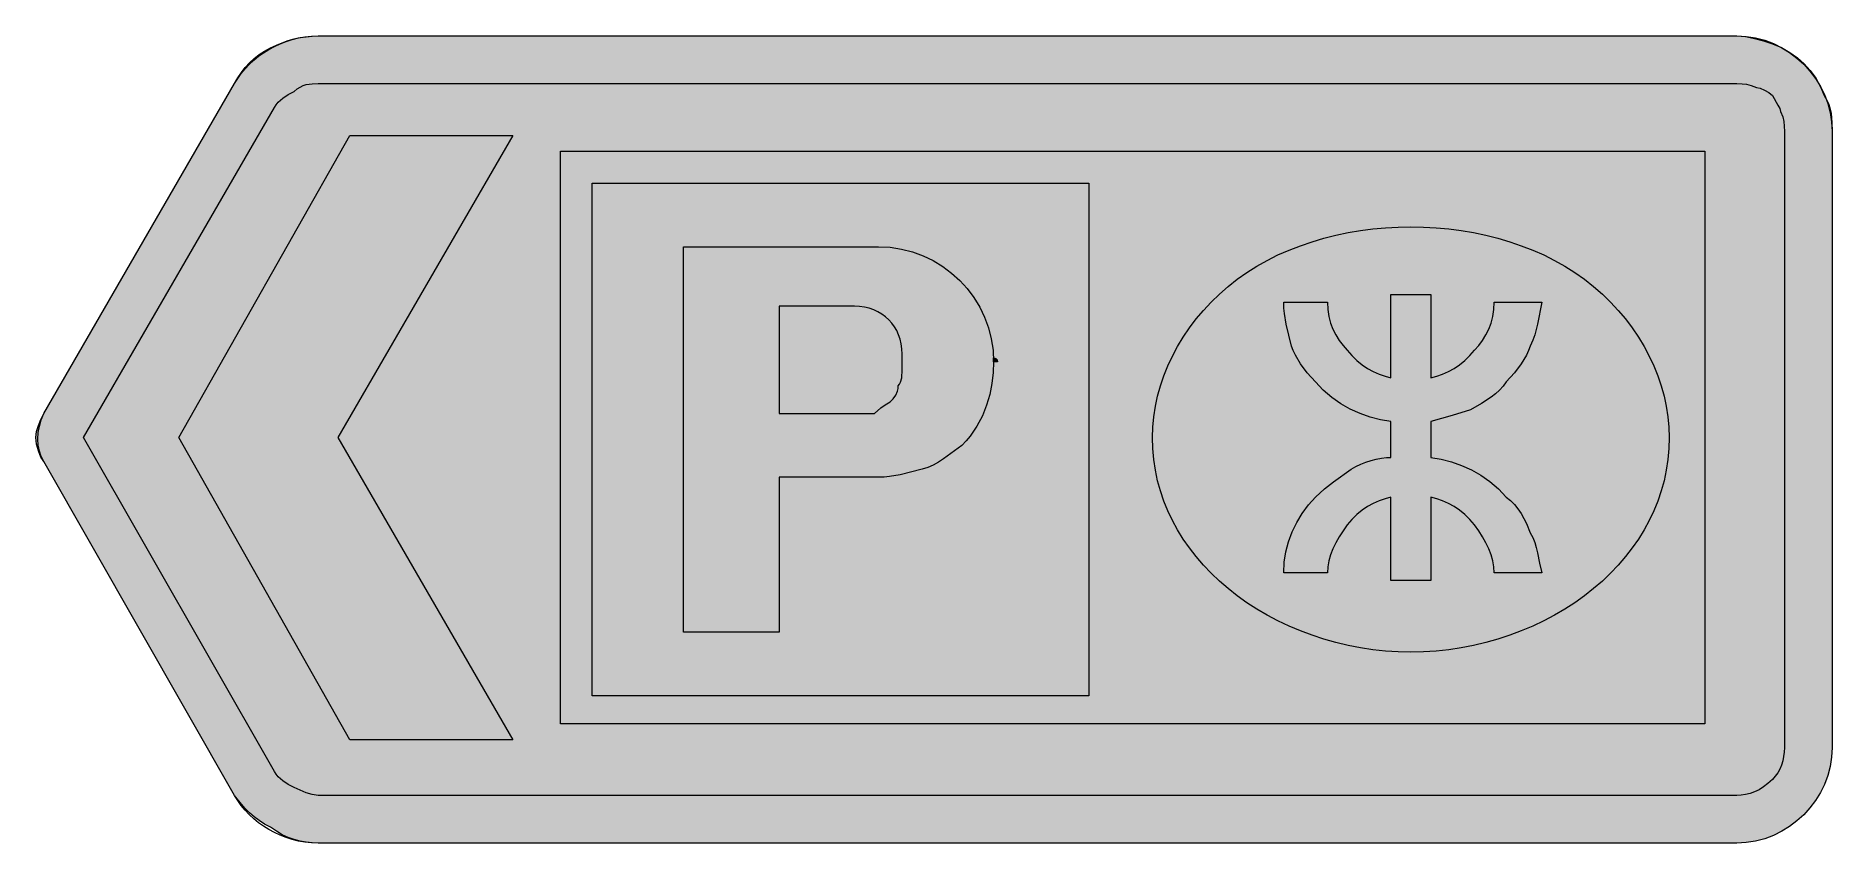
# Model space of a CAD drawing. Header units: metres. Extents: x 13 to 555, y 15 to 258.
import ezdxf

# ---------------------------------------------------------------- set-up
doc = ezdxf.new("R2010")
doc.units = ezdxf.units.M
for name, color, linetype, true_color in [('FILL_BLUE_0000FF', 7, 'Continuous', 0x0000ff), ('FILL_RED_FF0000', 7, 'Continuous', 0xff0000), ('FILL_WHITE_FFFFFF', 7, 'Continuous', 0xffffff), ('STROKE_BLUE_0000FF', 7, 'Continuous', 0x0000ff)]:
    doc.layers.add(name, color=color, linetype=linetype, true_color=true_color)

msp = doc.modelspace()

# ---------------------------------------------------------------- hatches: boundary and pattern name
at = {"layer": 'FILL_BLUE_0000FF', "true_color": 0x0000ff}
h = msp.add_hatch(color=7, dxfattribs=at)
h.dxf.hatch_style = 1
h.paths.add_polyline_path([(97.95, 29.04), (96.15, 29.25), (94.35, 29.79), (92.55, 30.56), (90.75, 31.44), (88.97, 32.36), (87.3, 33.39), (85.86, 34.65), (85.25, 35.39), (84.75, 36.24), (27.15, 137.04), (84.75, 236.64), (85.25, 237.49), (85.86, 238.23), (87.3, 239.49), (88.97, 240.52), (90.75, 241.44), (91.65, 242.23), (92.55, 242.83), (93.45, 243.25), (94.35, 243.54), (96.15, 243.8), (97.95, 243.84), (526.35, 243.84), (527.96, 243.82), (529.35, 243.69), (530.74, 243.33), (532.35, 242.64), (533.44, 242.43), (534.75, 241.89), (536.06, 241.12), (537.15, 240.24), (538.8, 237.39), (539.34, 236.36), (539.55, 235.44), (540.24, 233.83), (540.6, 232.44), (540.73, 231.05), (540.75, 229.44), (540.75, 43.44), (540.69, 42.09), (540.53, 40.76), (540.24, 39.45), (539.85, 38.19), (539.34, 36.98), (538.72, 35.85), (537.99, 34.79), (537.15, 33.84), (535.8, 32.6), (534.45, 31.57), (533.1, 30.74), (531.75, 30.09), (530.4, 29.61), (529.05, 29.28), (527.7, 29.1), (526.35, 29.04), (97.95, 29.04)])
h = msp.add_hatch(color=7, dxfattribs=at)
h.dxf.hatch_style = 1
h.paths.add_polyline_path([(180.75, 213.84), (330.75, 213.84), (330.75, 59.04), (180.75, 59.04), (180.75, 213.84)])
at = {"layer": 'FILL_RED_FF0000', "true_color": 0xff0000}
h = msp.add_hatch(color=7, dxfattribs=at)
h.dxf.hatch_style = 1
h.paths.add_polyline_path([(424.13, 72.32), (420.31, 72.57), (416.51, 72.98), (412.74, 73.55), (409.01, 74.28), (405.32, 75.15), (401.68, 76.17), (398.1, 77.34), (394.59, 78.65), (391.16, 80.09), (387.82, 81.67), (384.58, 83.38), (381.44, 85.21), (378.42, 87.17), (375.52, 89.25), (372.75, 91.44), (370.12, 93.73), (367.64, 96.11), (365.3, 98.56), (363.11, 101.1), (361.08, 103.71), (359.21, 106.4), (357.5, 109.16), (355.95, 111.99), (354.57, 114.89), (353.37, 117.87), (352.34, 120.9), (351.49, 124.01), (350.82, 127.18), (350.34, 130.4), (350.05, 133.69), (349.95, 137.04), (350.05, 140.19), (350.34, 143.33), (350.82, 146.46), (351.49, 149.56), (352.34, 152.64), (353.37, 155.69), (354.57, 158.69), (355.95, 161.64), (357.5, 164.54), (359.21, 167.37), (361.08, 170.13), (363.11, 172.81), (365.3, 175.42), (367.64, 177.92), (370.12, 180.33), (372.75, 182.64), (375.52, 184.82), (378.42, 186.86), (381.44, 188.76), (384.58, 190.51), (387.82, 192.13), (391.16, 193.61), (394.59, 194.94), (398.1, 196.14), (401.68, 197.19), (405.32, 198.11), (409.01, 198.88), (412.74, 199.51), (416.51, 200.01), (420.31, 200.36), (424.13, 200.57), (427.95, 200.64), (431.77, 200.57), (435.59, 200.36), (439.39, 200.01), (443.16, 199.51), (446.89, 198.88), (450.58, 198.11), (454.22, 197.19), (457.8, 196.14), (461.31, 194.94), (464.74, 193.61), (468.08, 192.13), (471.32, 190.51), (474.46, 188.76), (477.48, 186.86), (480.38, 184.82), (483.15, 182.64), (485.78, 180.33), (488.26, 177.92), (490.6, 175.42), (492.79, 172.81), (494.82, 170.13), (496.69, 167.37), (498.4, 164.54), (499.95, 161.64), (501.33, 158.69), (502.53, 155.69), (503.56, 152.64), (504.41, 149.56), (505.08, 146.46), (505.56, 143.33), (505.85, 140.19), (505.95, 137.04), (505.85, 133.69), (505.56, 130.4), (505.08, 127.18), (504.41, 124.01), (503.56, 120.9), (502.53, 117.87), (501.33, 114.89), (499.95, 111.99), (498.4, 109.16), (496.69, 106.4), (494.82, 103.71), (492.79, 101.1), (490.6, 98.56), (488.26, 96.11), (485.78, 93.73), (483.15, 91.44), (480.38, 89.25), (477.48, 87.17), (474.46, 85.21), (471.32, 83.38), (468.08, 81.67), (464.74, 80.09), (461.31, 78.65), (457.8, 77.34), (454.22, 76.17), (450.58, 75.15), (446.89, 74.28), (443.16, 73.55), (439.39, 72.98), (435.59, 72.57), (431.77, 72.32), (427.95, 72.24), (424.13, 72.32)])
at = {"layer": 'FILL_WHITE_FFFFFF', "true_color": 0xffffff}
h = msp.add_hatch(color=7, dxfattribs=at)
h.dxf.hatch_style = 1
h.paths.add_polyline_path([(97.95, 14.64), (96.15, 14.7), (94.35, 14.88), (92.55, 15.21), (90.75, 15.69), (88.95, 16.34), (87.15, 17.17), (85.35, 18.2), (83.55, 19.44), (81.81, 20.39), (80.18, 21.45), (78.66, 22.58), (77.25, 23.79), (75.96, 25.05), (74.78, 26.36), (72.75, 29.04), (15.15, 129.84), (14.7, 130.4), (14.27, 131.13), (13.5, 132.99), (12.96, 135.07), (12.75, 137.04), (12.96, 138.84), (13.5, 140.64), (14.27, 142.44), (15.15, 144.24), (72.75, 243.84), (73.71, 245.58), (74.78, 247.21), (75.96, 248.73), (77.25, 250.14), (78.66, 251.43), (80.18, 252.61), (81.81, 253.68), (83.55, 254.64), (85.35, 255.48), (87.15, 256.21), (88.95, 256.83), (90.75, 257.34), (92.55, 257.73), (94.35, 258.01), (96.15, 258.18), (97.95, 258.24), (526.35, 258.24), (529.05, 258.03), (531.75, 257.49), (534.45, 256.72), (537.15, 255.84), (539.83, 254.73), (542.4, 253.29), (544.74, 251.62), (546.75, 249.84), (548.53, 247.83), (550.2, 245.49), (551.64, 242.92), (552.75, 240.24), (553.54, 238.89), (554.14, 237.54), (554.56, 236.19), (554.85, 234.84), (555.11, 232.14), (555.15, 229.44), (555.15, 43.44), (555, 40.55), (554.55, 37.72), (553.83, 34.99), (552.84, 32.36), (551.61, 29.85), (550.15, 27.47), (548.47, 25.25), (546.6, 23.19), (544.54, 21.32), (542.32, 19.64), (539.94, 18.18), (537.43, 16.95), (534.8, 15.96), (532.07, 15.24), (529.24, 14.79), (526.35, 14.64), (97.95, 14.64)])
h = msp.add_hatch(color=7, dxfattribs=at)
h.dxf.hatch_style = 1
h.paths.add_polyline_path([(103.95, 137.04), (156.75, 45.84), (107.55, 45.84), (55.95, 137.04), (107.55, 228.24), (156.75, 228.24), (103.95, 137.04)])
h = msp.add_hatch(color=7, dxfattribs=at)
h.dxf.hatch_style = 1
h.paths.add_polyline_path([(516.75, 50.64), (171.15, 50.64), (171.15, 223.44), (516.75, 223.44), (516.75, 50.64)])
h = msp.add_hatch(color=7, dxfattribs=at)
h.dxf.hatch_style = 1
h.paths.add_polyline_path([(208.35, 78.24), (208.35, 194.64), (267.15, 194.64), (270.7, 194.46), (274.16, 193.93), (277.49, 193.07), (280.69, 191.9), (283.73, 190.44), (286.6, 188.69), (289.28, 186.69), (291.75, 184.44), (294, 181.97), (296, 179.29), (297.75, 176.42), (299.21, 173.38), (300.38, 170.18), (301.24, 166.85), (301.77, 163.39), (301.95, 159.84), (301.83, 156.64), (301.46, 153.37), (300.81, 150.07), (299.85, 146.79), (298.55, 143.56), (296.89, 140.43), (295.91, 138.92), (294.83, 137.45), (293.64, 136.02), (292.35, 134.64), (286.8, 130.59), (285.31, 129.61), (283.74, 128.73), (282.1, 128), (280.35, 127.44), (273.75, 125.79), (270.56, 125.25), (268.9, 125.09), (267.15, 125.04), (237.15, 125.04), (237.15, 78.24), (208.35, 78.24)])
h.paths.add_polyline_path([(265.95, 144.24), (267.9, 146.04), (269.16, 146.94), (270.75, 147.84), (271.63, 148.76), (272.4, 149.79), (272.94, 151.05), (273.1, 151.79), (273.15, 152.64), (273.55, 153.14), (273.84, 153.73), (274.2, 155.04), (274.35, 157.44), (274.35, 162.24), (274.28, 163.79), (274.08, 165.27), (273.74, 166.69), (273.28, 168.03), (272.7, 169.3), (272.01, 170.49), (271.21, 171.59), (270.3, 172.59), (269.3, 173.5), (268.2, 174.3), (267.01, 174.99), (265.74, 175.57), (264.4, 176.03), (262.98, 176.37), (261.5, 176.57), (259.95, 176.64), (237.15, 176.64), (237.15, 144.24), (259.95, 144.24), (265.95, 144.24)], flags=16)
h = msp.add_hatch(color=7, dxfattribs=at)
h.dxf.hatch_style = 1
h.paths.add_polyline_path([(389.72, 99.39), (390.21, 102.5), (391.01, 105.56), (392.1, 108.54), (393.48, 111.4), (395.12, 114.13), (397.01, 116.68), (399.15, 119.04), (401.85, 121.53), (404.55, 123.69), (409.95, 127.44), (411.35, 128.28), (412.84, 129.01), (414.38, 129.63), (415.95, 130.14), (417.52, 130.53), (419.06, 130.82), (420.55, 130.98), (421.95, 131.04), (421.95, 141.84), (418.8, 142.4), (415.69, 143.21), (412.63, 144.27), (409.65, 145.59), (406.79, 147.2), (404.06, 149.1), (401.51, 151.31), (399.15, 153.84), (396.68, 156.54), (394.65, 159.24), (393.08, 161.94), (392.46, 163.29), (391.95, 164.64), (390.3, 171.24), (389.76, 174.43), (389.6, 176.09), (389.55, 177.84), (402.75, 177.84), (402.86, 175.65), (403.18, 173.56), (403.7, 171.6), (404.4, 169.74), (405.27, 168), (406.29, 166.36), (407.46, 164.85), (408.75, 163.44), (410.15, 161.75), (411.66, 160.27), (413.24, 158.99), (414.9, 157.89), (416.61, 156.96), (418.37, 156.18), (420.15, 155.55), (421.95, 155.04), (421.95, 180.24), (433.95, 180.24), (433.95, 155.04), (435.75, 155.55), (437.53, 156.18), (439.29, 156.96), (441, 157.89), (442.66, 158.99), (444.24, 160.27), (445.75, 161.75), (447.15, 163.44), (448.44, 164.85), (449.61, 166.36), (450.63, 168), (451.5, 169.74), (452.2, 171.6), (452.72, 173.56), (453.04, 175.65), (453.15, 177.84), (467.55, 177.84), (466.2, 171.24), (465.36, 168.05), (464.74, 166.39), (463.95, 164.64), (463.44, 163.29), (462.83, 161.94), (461.25, 159.24), (459.23, 156.54), (456.75, 153.84), (455.79, 152.54), (454.73, 151.35), (453.54, 150.23), (452.25, 149.19), (449.33, 147.26), (445.95, 145.44), (440.4, 143.64), (433.95, 141.84), (433.95, 131.04), (437.1, 130.48), (440.21, 129.67), (443.27, 128.61), (446.25, 127.29), (449.11, 125.68), (451.84, 123.78), (454.39, 121.57), (456.75, 119.04), (458.04, 118.03), (459.23, 116.85), (460.29, 115.52), (461.25, 114.09), (462.09, 112.61), (462.83, 111.11), (463.95, 108.24), (464.74, 106.84), (465.36, 105.35), (465.83, 103.81), (466.2, 102.24), (466.82, 99.13), (467.55, 96.24), (453.15, 96.24), (453.04, 98.04), (452.72, 99.84), (452.2, 101.64), (451.5, 103.44), (450.63, 105.24), (449.61, 107.04), (448.44, 108.84), (447.15, 110.64), (445.75, 112.33), (444.24, 113.81), (442.66, 115.09), (441, 116.19), (439.29, 117.12), (437.53, 117.9), (435.75, 118.53), (433.95, 119.04), (433.95, 93.84), (421.95, 93.84), (421.95, 119.04), (420.15, 118.53), (418.37, 117.9), (416.61, 117.12), (414.9, 116.19), (413.24, 115.09), (411.66, 113.81), (410.15, 112.33), (408.75, 110.64), (407.46, 108.84), (406.29, 107.04), (405.27, 105.24), (404.4, 103.44), (403.7, 101.64), (403.18, 99.84), (402.86, 98.04), (402.75, 96.24), (389.55, 96.24), (389.72, 99.39)])
h = msp.add_hatch(color=7, dxfattribs=at)
h.dxf.hatch_style = 1
h.paths.add_polyline_path([(301.95, 159.84), (301.95, 161.04), (302.35, 160.99), (302.64, 160.85), (303, 160.44), (303.15, 159.84), (301.95, 159.84)])

# ---------------------------------------------------------------- linework, layer by layer
at = {"layer": 'FILL_BLUE_0000FF', "lineweight": 0, "true_color": 0x0000ff}
for points in [[(97.95, 29.04), (96.15, 29.25), (94.35, 29.79), (92.55, 30.56), (90.75, 31.44), (88.97, 32.36), (87.3, 33.39), (85.86, 34.65), (85.25, 35.39), (84.75, 36.24), (27.15, 137.04), (84.75, 236.64), (85.25, 237.49), (85.86, 238.23), (87.3, 239.49), (88.97, 240.52), (90.75, 241.44), (91.65, 242.23), (92.55, 242.83), (93.45, 243.25), (94.35, 243.54), (96.15, 243.8), (97.95, 243.84), (526.35, 243.84), (527.96, 243.82), (529.35, 243.69), (530.74, 243.33), (532.35, 242.64), (533.44, 242.43), (534.75, 241.89), (536.06, 241.12), (537.15, 240.24), (538.8, 237.39), (539.34, 236.36), (539.55, 235.44), (540.24, 233.83), (540.6, 232.44), (540.73, 231.05), (540.75, 229.44), (540.75, 43.44), (540.69, 42.09), (540.53, 40.76), (540.24, 39.45), (539.85, 38.19), (539.34, 36.98), (538.72, 35.85), (537.99, 34.79), (537.15, 33.84), (535.8, 32.6), (534.45, 31.57), (533.1, 30.74), (531.75, 30.09), (530.4, 29.61), (529.05, 29.28), (527.7, 29.1), (526.35, 29.04)], [(180.75, 213.84), (330.75, 213.84), (330.75, 59.04), (180.75, 59.04)]]:
    msp.add_lwpolyline(points, close=True, dxfattribs=at)
at = {"layer": 'FILL_RED_FF0000', "lineweight": 0, "true_color": 0xff0000}
msp.add_lwpolyline([(424.13, 72.32), (420.31, 72.57), (416.51, 72.98), (412.74, 73.55), (409.01, 74.28), (405.32, 75.15), (401.68, 76.17), (398.1, 77.34), (394.59, 78.65), (391.16, 80.09), (387.82, 81.67), (384.58, 83.38), (381.44, 85.21), (378.42, 87.17), (375.52, 89.25), (372.75, 91.44), (370.12, 93.73), (367.64, 96.11), (365.3, 98.56), (363.11, 101.1), (361.08, 103.71), (359.21, 106.4), (357.5, 109.16), (355.95, 111.99), (354.57, 114.89), (353.37, 117.87), (352.34, 120.9), (351.49, 124.01), (350.82, 127.18), (350.34, 130.4), (350.05, 133.69), (349.95, 137.04), (350.05, 140.19), (350.34, 143.33), (350.82, 146.46), (351.49, 149.56), (352.34, 152.64), (353.37, 155.69), (354.57, 158.69), (355.95, 161.64), (357.5, 164.54), (359.21, 167.37), (361.08, 170.13), (363.11, 172.81), (365.3, 175.42), (367.64, 177.92), (370.12, 180.33), (372.75, 182.64), (375.52, 184.82), (378.42, 186.86), (381.44, 188.76), (384.58, 190.51), (387.82, 192.13), (391.16, 193.61), (394.59, 194.94), (398.1, 196.14), (401.68, 197.19), (405.32, 198.11), (409.01, 198.88), (412.74, 199.51), (416.51, 200.01), (420.31, 200.36), (424.13, 200.57), (427.95, 200.64), (431.77, 200.57), (435.59, 200.36), (439.39, 200.01), (443.16, 199.51), (446.89, 198.88), (450.58, 198.11), (454.22, 197.19), (457.8, 196.14), (461.31, 194.94), (464.74, 193.61), (468.08, 192.13), (471.32, 190.51), (474.46, 188.76), (477.48, 186.86), (480.38, 184.82), (483.15, 182.64), (485.78, 180.33), (488.26, 177.92), (490.6, 175.42), (492.79, 172.81), (494.82, 170.13), (496.69, 167.37), (498.4, 164.54), (499.95, 161.64), (501.33, 158.69), (502.53, 155.69), (503.56, 152.64), (504.41, 149.56), (505.08, 146.46), (505.56, 143.33), (505.85, 140.19), (505.95, 137.04), (505.85, 133.69), (505.56, 130.4), (505.08, 127.18), (504.41, 124.01), (503.56, 120.9), (502.53, 117.87), (501.33, 114.89), (499.95, 111.99), (498.4, 109.16), (496.69, 106.4), (494.82, 103.71), (492.79, 101.1), (490.6, 98.56), (488.26, 96.11), (485.78, 93.73), (483.15, 91.44), (480.38, 89.25), (477.48, 87.17), (474.46, 85.21), (471.32, 83.38), (468.08, 81.67), (464.74, 80.09), (461.31, 78.65), (457.8, 77.34), (454.22, 76.17), (450.58, 75.15), (446.89, 74.28), (443.16, 73.55), (439.39, 72.98), (435.59, 72.57), (431.77, 72.32), (427.95, 72.24)], close=True, dxfattribs=at)
at = {"layer": 'FILL_WHITE_FFFFFF', "lineweight": 0, "true_color": 0xffffff}
for points in [[(97.95, 14.64), (96.15, 14.7), (94.35, 14.88), (92.55, 15.21), (90.75, 15.69), (88.95, 16.34), (87.15, 17.17), (85.35, 18.2), (83.55, 19.44), (81.81, 20.39), (80.18, 21.45), (78.66, 22.58), (77.25, 23.79), (75.96, 25.05), (74.78, 26.36), (72.75, 29.04), (15.15, 129.84), (14.7, 130.4), (14.27, 131.13), (13.5, 132.99), (12.96, 135.07), (12.75, 137.04), (12.96, 138.84), (13.5, 140.64), (14.27, 142.44), (15.15, 144.24), (72.75, 243.84), (73.71, 245.58), (74.78, 247.21), (75.96, 248.73), (77.25, 250.14), (78.66, 251.43), (80.18, 252.61), (81.81, 253.68), (83.55, 254.64), (85.35, 255.48), (87.15, 256.21), (88.95, 256.83), (90.75, 257.34), (92.55, 257.73), (94.35, 258.01), (96.15, 258.18), (97.95, 258.24), (526.35, 258.24), (529.05, 258.03), (531.75, 257.49), (534.45, 256.72), (537.15, 255.84), (539.83, 254.73), (542.4, 253.29), (544.74, 251.62), (546.75, 249.84), (548.53, 247.83), (550.2, 245.49), (551.64, 242.92), (552.75, 240.24), (553.54, 238.89), (554.14, 237.54), (554.56, 236.19), (554.85, 234.84), (555.11, 232.14), (555.15, 229.44), (555.15, 43.44), (555, 40.55), (554.55, 37.72), (553.83, 34.99), (552.84, 32.36), (551.61, 29.85), (550.15, 27.47), (548.47, 25.25), (546.6, 23.19), (544.54, 21.32), (542.32, 19.64), (539.94, 18.18), (537.43, 16.95), (534.8, 15.96), (532.07, 15.24), (529.24, 14.79), (526.35, 14.64)], [(208.35, 78.24), (208.35, 194.64), (267.15, 194.64), (270.7, 194.46), (274.16, 193.93), (277.49, 193.07), (280.69, 191.9), (283.73, 190.44), (286.6, 188.69), (289.28, 186.69), (291.75, 184.44), (294, 181.97), (296, 179.29), (297.75, 176.42), (299.21, 173.38), (300.38, 170.18), (301.24, 166.85), (301.77, 163.39), (301.95, 159.84), (301.83, 156.64), (301.46, 153.37), (300.81, 150.07), (299.85, 146.79), (298.55, 143.56), (296.89, 140.43), (295.91, 138.92), (294.83, 137.45), (293.64, 136.02), (292.35, 134.64), (286.8, 130.59), (285.31, 129.61), (283.74, 128.73), (282.1, 128), (280.35, 127.44), (273.75, 125.79), (270.56, 125.25), (268.9, 125.09), (267.15, 125.04), (237.15, 125.04), (237.15, 78.24)], [(389.72, 99.39), (390.21, 102.5), (391.01, 105.56), (392.1, 108.54), (393.48, 111.4), (395.12, 114.13), (397.01, 116.68), (399.15, 119.04), (401.85, 121.53), (404.55, 123.69), (409.95, 127.44), (411.35, 128.28), (412.84, 129.01), (414.38, 129.63), (415.95, 130.14), (417.52, 130.53), (419.06, 130.82), (420.55, 130.98), (421.95, 131.04), (421.95, 141.84), (418.8, 142.4), (415.69, 143.21), (412.63, 144.27), (409.65, 145.59), (406.79, 147.2), (404.06, 149.1), (401.51, 151.31), (399.15, 153.84), (396.68, 156.54), (394.65, 159.24), (393.08, 161.94), (392.46, 163.29), (391.95, 164.64), (390.3, 171.24), (389.76, 174.43), (389.6, 176.09), (389.55, 177.84), (402.75, 177.84), (402.86, 175.65), (403.18, 173.56), (403.7, 171.6), (404.4, 169.74), (405.27, 168), (406.29, 166.36), (407.46, 164.85), (408.75, 163.44), (410.15, 161.75), (411.66, 160.27), (413.24, 158.99), (414.9, 157.89), (416.61, 156.96), (418.37, 156.18), (420.15, 155.55), (421.95, 155.04), (421.95, 180.24), (433.95, 180.24), (433.95, 155.04), (435.75, 155.55), (437.53, 156.18), (439.29, 156.96), (441, 157.89), (442.66, 158.99), (444.24, 160.27), (445.75, 161.75), (447.15, 163.44), (448.44, 164.85), (449.61, 166.36), (450.63, 168), (451.5, 169.74), (452.2, 171.6), (452.72, 173.56), (453.04, 175.65), (453.15, 177.84), (467.55, 177.84), (466.2, 171.24), (465.36, 168.05), (464.74, 166.39), (463.95, 164.64), (463.44, 163.29), (462.83, 161.94), (461.25, 159.24), (459.23, 156.54), (456.75, 153.84), (455.79, 152.54), (454.73, 151.35), (453.54, 150.23), (452.25, 149.19), (449.33, 147.26), (445.95, 145.44), (440.4, 143.64), (433.95, 141.84), (433.95, 131.04), (437.1, 130.48), (440.21, 129.67), (443.27, 128.61), (446.25, 127.29), (449.11, 125.68), (451.84, 123.78), (454.39, 121.57), (456.75, 119.04), (458.04, 118.03), (459.23, 116.85), (460.29, 115.52), (461.25, 114.09), (462.09, 112.61), (462.83, 111.11), (463.95, 108.24), (464.74, 106.84), (465.36, 105.35), (465.83, 103.81), (466.2, 102.24), (466.82, 99.13), (467.55, 96.24), (453.15, 96.24), (453.04, 98.04), (452.72, 99.84), (452.2, 101.64), (451.5, 103.44), (450.63, 105.24), (449.61, 107.04), (448.44, 108.84), (447.15, 110.64), (445.75, 112.33), (444.24, 113.81), (442.66, 115.09), (441, 116.19), (439.29, 117.12), (437.53, 117.9), (435.75, 118.53), (433.95, 119.04), (433.95, 93.84), (421.95, 93.84), (421.95, 119.04), (420.15, 118.53), (418.37, 117.9), (416.61, 117.12), (414.9, 116.19), (413.24, 115.09), (411.66, 113.81), (410.15, 112.33), (408.75, 110.64), (407.46, 108.84), (406.29, 107.04), (405.27, 105.24), (404.4, 103.44), (403.7, 101.64), (403.18, 99.84), (402.86, 98.04), (402.75, 96.24), (389.55, 96.24)], [(265.95, 144.24), (267.9, 146.04), (269.16, 146.94), (270.75, 147.84), (271.63, 148.76), (272.4, 149.79), (272.94, 151.05), (273.1, 151.79), (273.15, 152.64), (273.55, 153.14), (273.84, 153.73), (274.2, 155.04), (274.35, 157.44), (274.35, 162.24), (274.28, 163.79), (274.08, 165.27), (273.74, 166.69), (273.28, 168.03), (272.7, 169.3), (272.01, 170.49), (271.21, 171.59), (270.3, 172.59), (269.3, 173.5), (268.2, 174.3), (267.01, 174.99), (265.74, 175.57), (264.4, 176.03), (262.98, 176.37), (261.5, 176.57), (259.95, 176.64), (237.15, 176.64), (237.15, 144.24), (259.95, 144.24)], [(301.95, 159.84), (301.95, 161.04), (302.35, 160.99), (302.64, 160.85), (303, 160.44), (303.15, 159.84)]]:
    msp.add_lwpolyline(points, close=True, dxfattribs=at)
at = {"layer": 'FILL_WHITE_FFFFFF', "lineweight": 0, "true_color": 0x0000ff}
for points in [[(103.95, 137.04), (156.75, 45.84), (107.55, 45.84), (55.95, 137.04), (107.55, 228.24), (156.75, 228.24)], [(516.75, 50.64), (171.15, 50.64), (171.15, 223.44), (516.75, 223.44)]]:
    msp.add_lwpolyline(points, close=True, dxfattribs=at)
at = {"layer": 'STROKE_BLUE_0000FF', "lineweight": 0, "true_color": 0x0000ff}
msp.add_lwpolyline([(526.35, 258.24), (529.24, 258.09), (532.07, 257.64), (534.8, 256.92), (537.43, 255.93), (539.94, 254.7), (542.32, 253.24), (544.54, 251.56), (546.6, 249.69), (548.47, 247.63), (550.15, 245.41), (551.61, 243.03), (552.84, 240.52), (553.83, 237.89), (554.55, 235.16), (555, 232.33), (555.15, 229.44), (555.15, 43.44), (555, 40.55), (554.55, 37.72), (553.83, 34.99), (552.84, 32.36), (551.61, 29.85), (550.15, 27.47), (548.47, 25.25), (546.6, 23.19), (544.54, 21.32), (542.32, 19.64), (539.94, 18.18), (537.43, 16.95), (534.8, 15.96), (532.07, 15.24), (529.24, 14.79), (526.35, 14.64), (97.95, 14.64), (95.94, 14.71), (93.96, 14.91), (92.03, 15.25), (90.13, 15.71), (88.29, 16.29), (86.5, 16.98), (84.77, 17.78), (83.1, 18.69), (81.5, 19.69), (79.99, 20.79), (78.55, 21.98), (77.19, 23.25), (75.93, 24.59), (74.77, 26.01), (73.71, 27.49), (72.75, 29.04), (15.15, 129.84), (14.36, 131.3), (13.8, 132.93), (13.46, 134.71), (13.35, 136.59), (13.46, 138.52), (13.8, 140.47), (14.36, 142.39), (15.15, 144.24), (72.75, 243.84), (73.71, 245.39), (74.77, 246.87), (75.93, 248.29), (77.19, 249.63), (78.55, 250.9), (79.99, 252.09), (81.5, 253.19), (83.1, 254.19), (84.77, 255.1), (86.5, 255.9), (88.29, 256.59), (90.13, 257.17), (92.03, 257.63), (93.96, 257.97), (95.94, 258.17), (97.95, 258.24), (526.35, 258.24)], dxfattribs=at)

doc.saveas('drawing.dxf')
